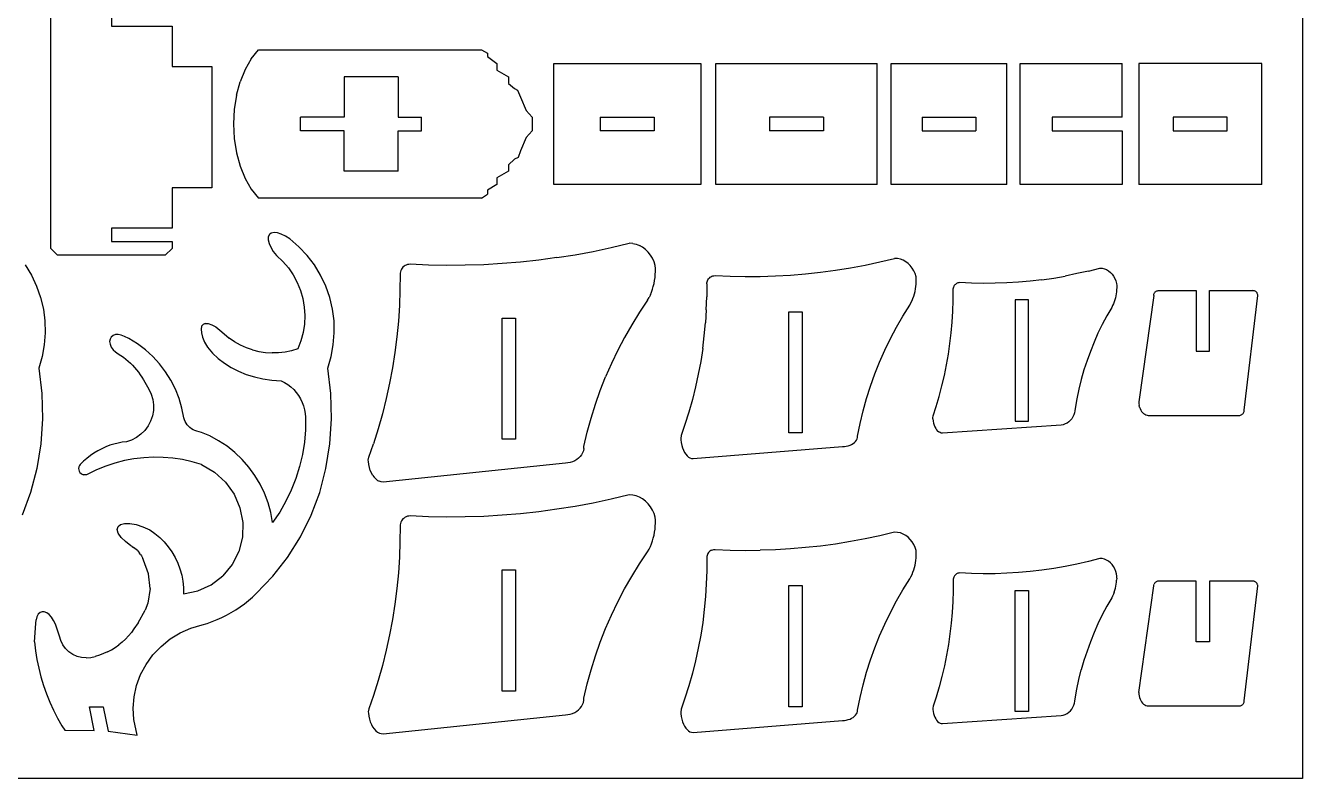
# Model space of a CAD drawing. Extents: x -184 to 184, y -119 to 119.
# Drawn here: x -5.9 to 183.9, y -119.5 to -7.6 of the extents above; entities that cross this region are included whole.
import ezdxf

# ---------------------------------------------------------------- set-up
doc = ezdxf.new("R2010")
doc.units = 0
doc.header["$MEASUREMENT"] = 0
doc.layers.get('0').update_dxf_attribs({"linetype": 'CONTINUOUS'})

msp = doc.modelspace()

# ---------------------------------------------------------------- linework, layer by layer
for p, q in [((183.85, 119.45), (183.85, -119.45)), ((-2.11, -40.73), (-2.11, -4.73)), ((6.89, -5.73), (6.89, -7.73)), ((6.89, -7.73), (15.89, -7.73)), ((15.89, -7.73), (15.89, -13.73)), ((27.67, -12.59), (28.74, -11.26)), ((28.74, -11.26), (61.89, -11.26)), ((61.89, -11.26), (62.78, -11.76)), ((27.67, -12.59), (26.76, -14.18)), ((62.78, -11.76), (62.78, -12.26)), ((62.78, -12.26), (64.17, -13.26)), ((64.17, -13.26), (64.17, -14.26)), ((72.62, -31.26), (72.62, -13.26)), ((72.62, -13.26), (94.45, -13.26)), ((94.45, -13.26), (94.45, -31.26)), ((96.68, -31.26), (96.68, -13.26)), ((96.68, -13.26), (120.68, -13.26)), ((120.68, -31.26), (120.68, -13.26)), ((122.74, -31.26), (122.74, -13.26)), ((122.74, -13.26), (139.94, -13.26)), ((139.94, -31.26), (139.94, -13.26)), ((141.91, -31.26), (141.91, -13.26)), ((141.91, -13.26), (157.04, -13.26)), ((157.04, -21.24), (157.04, -13.26)), ((177.8, -13.26), (159.53, -13.26)), ((159.53, -13.26), (159.53, -31.26)), ((177.8, -31.26), (177.8, -13.26)), ((15.89, -13.73), (21.79, -13.73)), ((21.79, -13.73), (21.79, -31.73)), ((26.76, -14.18), (26.01, -16)), ((64.17, -14.26), (65.91, -15.26)), ((25.47, -17.99), (26.01, -16)), ((41.47, -15.26), (41.47, -21.26)), ((49.47, -15.26), (41.47, -15.26)), ((49.47, -15.26), (49.47, -21.26)), ((65.91, -15.26), (65.91, -16.26)), ((65.91, -16.26), (66.76, -17.01)), ((66.76, -17.01), (67.24, -17.26)), ((25.47, -17.99), (25.14, -20.1)), ((67.24, -17.26), (67.65, -18.26)), ((67.65, -18.26), (68.52, -20.26)), ((25.14, -20.1), (25.02, -22.26)), ((68.52, -20.26), (69.39, -21.26)), ((25.02, -22.26), (25.14, -24.43)), ((41.47, -21.26), (34.97, -21.26)), ((34.97, -23.26), (34.97, -21.26)), ((49.47, -21.26), (52.97, -21.26)), ((52.97, -23.26), (52.97, -21.26)), ((69.39, -21.26), (69.39, -23.26)), ((79.53, -21.24), (79.53, -23.26)), ((79.53, -21.24), (87.53, -21.24)), ((87.53, -21.24), (87.53, -23.26)), ((104.68, -21.24), (104.68, -23.26)), ((112.68, -21.24), (104.68, -21.24)), ((112.68, -21.24), (112.68, -23.26)), ((127.34, -21.24), (127.34, -23.26)), ((127.34, -21.24), (135.34, -21.24)), ((135.34, -21.24), (135.34, -23.26)), ((157.04, -21.24), (146.66, -21.24)), ((146.66, -21.24), (146.66, -23.26)), ((164.66, -21.24), (164.66, -23.26)), ((172.66, -21.24), (164.66, -21.24)), ((172.66, -23.26), (172.66, -21.24)), ((25.14, -24.43), (25.47, -26.54)), ((41.47, -23.26), (34.97, -23.26)), ((41.47, -29.26), (41.47, -23.26)), ((49.47, -29.26), (49.47, -23.26)), ((49.47, -23.26), (52.97, -23.26)), ((68.52, -24.26), (67.65, -26.26)), ((69.39, -23.26), (68.52, -24.26)), ((87.53, -23.26), (79.53, -23.26)), ((112.68, -23.26), (104.68, -23.26)), ((127.34, -23.26), (135.34, -23.26)), ((146.66, -23.26), (157.04, -23.26)), ((157.04, -23.26), (157.04, -31.26)), ((164.66, -23.26), (172.66, -23.26)), ((25.47, -26.54), (26.01, -28.53)), ((67.65, -26.26), (67.32, -27.26)), ((66.76, -27.51), (65.91, -28.32)), ((65.91, -28.32), (65.91, -29.26)), ((67.32, -27.26), (66.76, -27.51)), ((26.01, -28.53), (26.76, -30.34)), ((26.76, -30.34), (27.67, -31.94)), ((49.47, -29.26), (41.47, -29.26)), ((65.91, -29.26), (64.17, -30.26)), ((64.17, -30.26), (64.17, -31.26)), ((15.89, -31.73), (15.89, -37.73)), ((21.79, -31.73), (15.89, -31.73)), ((27.67, -31.94), (28.74, -33.26)), ((64.17, -31.26), (62.78, -32.1)), ((62.78, -32.1), (62.78, -32.68)), ((94.45, -31.26), (72.62, -31.26)), ((120.68, -31.26), (96.68, -31.26)), ((139.94, -31.26), (122.74, -31.26)), ((157.04, -31.26), (141.91, -31.26)), ((177.8, -31.26), (159.53, -31.26)), ((61.89, -33.26), (28.74, -33.26)), ((61.89, -33.26), (62.78, -32.68)), ((6.89, -37.73), (6.89, -39.73)), ((15.89, -37.73), (6.89, -37.73)), ((6.89, -39.73), (15.89, -39.73)), ((15.89, -39.73), (15.89, -40.73)), ((30.2, -39.02), (30.18, -39.46)), ((30.18, -39.46), (30.31, -39.99)), ((30.36, -38.68), (30.2, -39.02)), ((30.64, -38.47), (30.36, -38.68)), ((31.05, -38.38), (30.64, -38.47)), ((31.55, -38.43), (31.05, -38.38)), ((32.12, -38.61), (31.55, -38.43)), ((32.74, -38.92), (32.12, -38.61)), ((33.38, -39.33), (32.74, -38.92)), ((34.73, -40.49), (33.38, -39.33)), ((-1.11, -41.73), (-2.11, -40.73)), ((14.89, -41.73), (-1.11, -41.73)), ((15.89, -40.73), (14.89, -41.73)), ((30.31, -39.99), (30.57, -40.57)), ((30.57, -40.57), (30.94, -41.18)), ((30.94, -41.18), (31.43, -41.79)), ((35.95, -41.79), (34.73, -40.49)), ((73.09, -42.11), (75.79, -41.68)), ((75.79, -41.68), (78.48, -41.18)), ((78.48, -41.18), (81.15, -40.6)), ((81.15, -40.6), (83.81, -39.97)), ((84.34, -40), (83.81, -39.97)), ((84.34, -40), (84.85, -40.12)), ((84.85, -40.12), (85.35, -40.31)), ((85.82, -40.57), (85.35, -40.31)), ((86.26, -40.9), (85.82, -40.57)), ((86.66, -41.28), (86.26, -40.9)), ((87, -41.73), (86.66, -41.28)), ((87.3, -42.21), (87, -41.73)), ((-5.91, -43.2), (-4.98, -44.72)), ((31.43, -41.79), (32.35, -42.66)), ((32.35, -42.66), (33.18, -43.62)), ((33.18, -43.62), (33.9, -44.67)), ((37.04, -43.2), (35.95, -41.79)), ((37.96, -44.72), (37.04, -43.2)), ((50.21, -43.53), (50.08, -43.68)), ((50.36, -43.4), (50.21, -43.53)), ((50.52, -43.29), (50.36, -43.4)), ((50.7, -43.21), (50.52, -43.29)), ((50.88, -43.14), (50.7, -43.21)), ((51.08, -43.11), (50.88, -43.14)), ((51.27, -43.09), (51.08, -43.11)), ((54, -43.21), (51.27, -43.09)), ((56.74, -43.26), (54, -43.21)), ((59.47, -43.25), (56.74, -43.26)), ((62.21, -43.16), (59.47, -43.25)), ((64.94, -43), (62.21, -43.16)), ((67.66, -42.77), (64.94, -43)), ((70.38, -42.48), (67.66, -42.77)), ((73.09, -42.11), (70.38, -42.48)), ((87.53, -42.74), (87.3, -42.21)), ((87.7, -43.3), (87.53, -42.74)), ((87.72, -43.74), (87.7, -43.3)), ((114.47, -43.98), (116.68, -43.62)), ((116.68, -43.62), (118.88, -43.21)), ((118.88, -43.21), (121.08, -42.74)), ((121.08, -42.74), (123.26, -42.22)), ((123.69, -42.25), (123.26, -42.22)), ((124.11, -42.34), (123.69, -42.25)), ((124.52, -42.5), (124.11, -42.34)), ((124.91, -42.71), (124.52, -42.5)), ((125.27, -42.98), (124.91, -42.71)), ((125.59, -43.3), (125.27, -42.98)), ((125.87, -43.66), (125.59, -43.3)), ((-4.98, -44.72), (-4.22, -46.33)), ((33.9, -44.67), (34.5, -45.79)), ((38.73, -46.33), (37.96, -44.72)), ((49.77, -44.59), (49.76, -46.92)), ((49.78, -44.4), (49.77, -44.59)), ((49.82, -44.2), (49.78, -44.4)), ((49.89, -44.02), (49.82, -44.2)), ((49.97, -43.84), (49.89, -44.02)), ((50.08, -43.68), (49.97, -43.84)), ((87.51, -45.95), (87.6, -45.51)), ((87.6, -45.51), (87.66, -45.07)), ((87.66, -45.07), (87.7, -44.63)), ((87.7, -44.63), (87.72, -44.19)), ((87.72, -44.19), (87.72, -43.74)), ((95.44, -45.54), (95.51, -45.39)), ((95.51, -45.39), (95.6, -45.26)), ((95.6, -45.26), (95.7, -45.14)), ((95.82, -45.03), (95.7, -45.14)), ((95.82, -45.03), (95.96, -44.94)), ((95.96, -44.94), (96.1, -44.87)), ((96.1, -44.87), (96.26, -44.82)), ((96.26, -44.82), (96.41, -44.79)), ((96.41, -44.79), (96.57, -44.78)), ((96.57, -44.78), (98.81, -44.88)), ((98.81, -44.88), (101.06, -44.92)), ((101.06, -44.92), (103.3, -44.91)), ((103.3, -44.91), (105.54, -44.83)), ((105.54, -44.83), (107.78, -44.7)), ((107.78, -44.7), (110.01, -44.52)), ((110.01, -44.52), (112.24, -44.27)), ((112.24, -44.27), (114.47, -43.98)), ((126.11, -44.06), (125.87, -43.66)), ((126.3, -44.49), (126.11, -44.06)), ((126.44, -44.95), (126.3, -44.49)), ((126.46, -45.31), (126.44, -44.95)), ((126.46, -45.68), (126.46, -45.31)), ((145.15, -45.39), (143.41, -45.6)), ((145.15, -45.39), (146.89, -45.14)), ((146.89, -45.14), (148.61, -44.84)), ((150.34, -44.49), (148.61, -44.84)), ((152.05, -44.1), (150.34, -44.49)), ((152.05, -44.1), (153.75, -43.66)), ((153.75, -43.66), (154.08, -43.68)), ((154.08, -43.68), (154.42, -43.76)), ((154.42, -43.76), (154.73, -43.89)), ((154.73, -43.89), (155.04, -44.07)), ((155.04, -44.07), (155.32, -44.3)), ((155.32, -44.3), (155.57, -44.57)), ((155.57, -44.57), (155.79, -44.87)), ((155.79, -44.87), (155.98, -45.21)), ((155.98, -45.21), (156.13, -45.57)), ((-4.22, -46.33), (-3.63, -48.01)), ((34.5, -45.79), (34.98, -46.97)), ((34.98, -46.97), (35.33, -48.19)), ((39.32, -48.01), (38.73, -46.33)), ((49.76, -46.92), (49.68, -49.24)), ((86.96, -47.64), (87.13, -47.22)), ((87.13, -47.22), (87.28, -46.81)), ((87.28, -46.81), (87.4, -46.38)), ((87.4, -46.38), (87.51, -45.95)), ((95.34, -46.01), (95.35, -45.85)), ((95.34, -46.01), (95.34, -47.94)), ((95.35, -45.85), (95.39, -45.69)), ((95.39, -45.69), (95.44, -45.54)), ((126.2, -47.48), (126.29, -47.12)), ((126.29, -47.12), (126.36, -46.76)), ((126.36, -46.76), (126.41, -46.4)), ((126.41, -46.4), (126.45, -46.04)), ((126.45, -46.04), (126.46, -45.68)), ((131.96, -46.85), (131.97, -46.72)), ((131.96, -48.46), (131.96, -46.85)), ((131.97, -46.72), (131.99, -46.59)), ((131.99, -46.59), (132.04, -46.46)), ((132.04, -46.46), (132.09, -46.34)), ((132.09, -46.34), (132.16, -46.22)), ((132.16, -46.22), (132.24, -46.12)), ((132.24, -46.12), (132.34, -46.03)), ((132.34, -46.03), (132.44, -45.96)), ((132.55, -45.9), (132.44, -45.96)), ((132.67, -45.85), (132.55, -45.9)), ((132.8, -45.83), (132.67, -45.85)), ((132.92, -45.82), (132.8, -45.83)), ((134.67, -45.9), (132.92, -45.82)), ((136.42, -45.94), (134.67, -45.9)), ((138.17, -45.92), (136.42, -45.94)), ((139.92, -45.86), (138.17, -45.92)), ((141.67, -45.75), (139.92, -45.86)), ((143.41, -45.6), (141.67, -45.75)), ((156.13, -45.57), (156.24, -45.96)), ((156.21, -47.19), (156.17, -47.49)), ((156.24, -46.88), (156.21, -47.19)), ((156.24, -45.96), (156.25, -46.27)), ((156.25, -46.57), (156.24, -46.88)), ((156.25, -46.27), (156.25, -46.57)), ((161.82, -47.43), (161.87, -47.35)), ((161.87, -47.35), (161.92, -47.27)), ((161.92, -47.27), (161.99, -47.2)), ((161.99, -47.2), (162.06, -47.14)), ((162.06, -47.14), (162.14, -47.09)), ((162.14, -47.09), (162.23, -47.05)), ((162.23, -47.05), (162.32, -47.03)), ((162.32, -47.03), (162.41, -47.01)), ((162.41, -47.01), (162.51, -47.01)), ((162.51, -47.01), (168.06, -47.01)), ((168.06, -47.01), (168.06, -56.01)), ((170.06, -47.01), (176.48, -47.01)), ((170.06, -56.01), (170.06, -47.01)), ((176.57, -47.02), (176.48, -47.01)), ((176.66, -47.03), (176.57, -47.02)), ((176.75, -47.06), (176.66, -47.03)), ((176.84, -47.1), (176.75, -47.06)), ((176.91, -47.15), (176.84, -47.1)), ((176.99, -47.21), (176.91, -47.15)), ((177.05, -47.28), (176.99, -47.21)), ((177.1, -47.36), (177.05, -47.28)), ((177.14, -47.44), (177.1, -47.36)), ((-3.63, -48.01), (-3.21, -49.74)), ((35.33, -48.19), (35.54, -49.45)), ((39.73, -49.74), (39.32, -48.01)), ((49.68, -49.24), (49.53, -51.56)), ((86.56, -48.43), (85.35, -50.23)), ((86.56, -48.43), (86.77, -48.04)), ((86.96, -47.64), (86.77, -48.04)), ((95.28, -49.87), (95.34, -47.94)), ((124.49, -50.78), (125.51, -49.16)), ((125.51, -49.16), (125.68, -48.83)), ((125.68, -48.83), (125.84, -48.5)), ((125.84, -48.5), (125.97, -48.17)), ((125.97, -48.17), (126.1, -47.82)), ((126.1, -47.82), (126.2, -47.48)), ((131.9, -50.07), (131.96, -48.46)), ((141.16, -48.4), (141.16, -66.4)), ((143.16, -48.4), (141.16, -48.4)), ((143.16, -66.4), (143.16, -48.4)), ((155.64, -49.23), (155.51, -49.51)), ((155.76, -48.96), (155.64, -49.23)), ((155.87, -48.67), (155.76, -48.96)), ((155.96, -48.38), (155.87, -48.67)), ((156.05, -48.09), (155.96, -48.38)), ((156.12, -47.79), (156.05, -48.09)), ((156.17, -47.49), (156.12, -47.79)), ((161.76, -47.71), (159.54, -63.53)), ((161.76, -47.71), (161.77, -47.62)), ((161.77, -47.62), (161.79, -47.52)), ((161.79, -47.52), (161.82, -47.43)), ((175.2, -64.78), (177.2, -47.71)), ((177.18, -47.53), (177.14, -47.44)), ((177.2, -47.62), (177.18, -47.53)), ((177.2, -47.71), (177.2, -47.62)), ((-3.21, -49.74), (-2.99, -51.51)), ((35.54, -49.45), (35.62, -50.71)), ((35.62, -50.71), (35.56, -51.98)), ((39.96, -51.51), (39.73, -49.74)), ((64.95, -51.09), (66.95, -51.09)), ((64.95, -69.09), (64.95, -51.09)), ((66.95, -51.09), (66.95, -69.09)), ((85.35, -50.23), (84.2, -52.07)), ((95.28, -49.87), (95.15, -51.79)), ((107.53, -68.15), (107.53, -50.15)), ((107.53, -50.15), (109.53, -50.15)), ((109.53, -50.15), (109.53, -68.15)), ((123.53, -52.44), (124.49, -50.78)), ((131.81, -51.67), (131.9, -50.07)), ((154.78, -50.76), (154.11, -52.04)), ((155.51, -49.51), (154.78, -50.76)), ((-2.99, -51.51), (-2.94, -53.29)), ((20.28, -52.3), (20.2, -52.73)), ((20.2, -52.73), (20.25, -53.29)), ((20.5, -52.02), (20.28, -52.3)), ((20.83, -51.88), (20.5, -52.02)), ((20.83, -51.88), (21.26, -51.9)), ((21.26, -51.9), (21.79, -52.07)), ((21.79, -52.07), (22.38, -52.4)), ((22.38, -52.4), (23, -52.86)), ((23, -52.86), (23.64, -53.44)), ((35.56, -51.98), (35.37, -53.24)), ((40, -53.29), (39.96, -51.51)), ((49.53, -51.56), (49.31, -53.88)), ((84.2, -52.07), (83.12, -53.95)), ((94.97, -53.71), (95.15, -51.79)), ((122.62, -54.13), (123.53, -52.44)), ((131.67, -53.27), (131.81, -51.67)), ((154.11, -52.04), (153.47, -53.34)), ((-2.94, -53.29), (-3.09, -55.06)), ((6.68, -54.21), (6.62, -54.57)), ((6.62, -54.57), (6.68, -54.98)), ((6.85, -53.9), (6.68, -54.21)), ((6.68, -54.98), (6.85, -55.39)), ((7.13, -53.68), (6.85, -53.9)), ((7.49, -53.55), (7.13, -53.68)), ((7.91, -53.52), (7.49, -53.55)), ((8.36, -53.61), (7.91, -53.52)), ((8.81, -53.8), (8.36, -53.61)), ((9.47, -54.12), (8.81, -53.8)), ((10.74, -54.89), (9.47, -54.12)), ((11.93, -55.78), (10.74, -54.89)), ((20.25, -53.29), (20.43, -53.93)), ((20.43, -53.93), (20.73, -54.65)), ((20.73, -54.65), (21.14, -55.41)), ((23.64, -53.44), (24.4, -54.06)), ((25.2, -54.61), (24.4, -54.06)), ((26.05, -55.09), (25.2, -54.61)), ((35.04, -54.47), (34.59, -55.65)), ((35.37, -53.24), (35.04, -54.47)), ((39.86, -55.06), (40, -53.29)), ((49.31, -53.88), (49.02, -56.18)), ((83.12, -53.95), (82.11, -55.87)), ((94.74, -55.62), (94.97, -53.71)), ((121.79, -55.86), (122.62, -54.13)), ((131.25, -56.45), (131.48, -54.87)), ((131.48, -54.87), (131.67, -53.27)), ((152.88, -54.67), (152.34, -56.03)), ((153.47, -53.34), (152.88, -54.67)), ((-3.41, -56.81), (-3.92, -58.52)), ((-3.09, -55.06), (-3.41, -56.81)), ((6.85, -55.39), (7.13, -55.78)), ((7.13, -55.78), (7.49, -56.12)), ((7.49, -56.12), (7.9, -56.39)), ((7.9, -56.39), (8.28, -56.64)), ((8.28, -56.64), (8.66, -56.9)), ((8.66, -56.9), (9.02, -57.18)), ((13.03, -56.77), (11.93, -55.78)), ((14.04, -57.87), (13.03, -56.77)), ((21.14, -55.41), (21.91, -56.28)), ((21.91, -56.28), (22.75, -57.08)), ((26.94, -55.49), (26.05, -55.09)), ((27.87, -55.81), (26.94, -55.49)), ((27.87, -55.81), (28.81, -56.05)), ((28.81, -56.05), (29.78, -56.2)), ((29.78, -56.2), (30.75, -56.26)), ((31.73, -56.24), (30.75, -56.26)), ((32.7, -56.13), (31.73, -56.24)), ((33.65, -55.93), (32.7, -56.13)), ((34.59, -55.65), (33.65, -55.93)), ((39.02, -58.52), (39.53, -56.81)), ((39.53, -56.81), (39.86, -55.06)), ((49.02, -56.18), (48.66, -58.48)), ((82.11, -55.87), (81.18, -57.82)), ((94.74, -55.62), (94.44, -57.53)), ((121.01, -57.61), (121.79, -55.86)), ((130.97, -58.03), (131.25, -56.45)), ((152.34, -56.03), (151.84, -57.4)), ((168.06, -56.01), (170.06, -56.01)), ((-3.92, -58.52), (-3.46, -62.29)), ((9.02, -57.18), (9.36, -57.47)), ((9.36, -57.47), (9.7, -57.78)), ((9.7, -57.78), (10.02, -58.1)), ((10.02, -58.1), (10.33, -58.43)), ((10.33, -58.43), (10.63, -58.77)), ((10.63, -58.77), (10.91, -59.13)), ((14.94, -59.05), (14.04, -57.87)), ((22.75, -57.08), (23.69, -57.79)), ((23.69, -57.79), (24.69, -58.43)), ((24.69, -58.43), (25.78, -58.98)), ((39.48, -62.29), (39.02, -58.52)), ((48.66, -58.48), (48.23, -60.77)), ((81.18, -57.82), (80.31, -59.81)), ((94.44, -57.53), (94.09, -59.42)), ((120.3, -59.39), (121.01, -57.61)), ((130.65, -59.6), (130.97, -58.03)), ((151.39, -58.79), (150.99, -60.2)), ((151.84, -57.4), (151.39, -58.79)), ((10.91, -59.13), (11.17, -59.5)), ((11.17, -59.5), (11.42, -59.88)), ((11.42, -59.88), (11.66, -60.27)), ((11.66, -60.27), (12.44, -61.64)), ((15.73, -60.31), (14.94, -59.05)), ((16.4, -61.63), (15.73, -60.31)), ((25.78, -58.98), (26.93, -59.45)), ((26.93, -59.45), (28.14, -59.83)), ((28.14, -59.83), (29.41, -60.11)), ((29.41, -60.11), (30.73, -60.31)), ((30.73, -60.31), (32.1, -60.41)), ((32.1, -60.41), (32.61, -60.67)), ((32.61, -60.67), (33.1, -60.97)), ((79.52, -61.83), (80.31, -59.81)), ((94.09, -59.42), (93.68, -61.31)), ((119.66, -61.2), (120.3, -59.39)), ((130.29, -61.16), (130.65, -59.6)), ((150.99, -60.2), (150.63, -61.63)), ((-3.46, -62.29), (-3.35, -66.05)), ((12.44, -61.64), (12.79, -62.38)), ((12.79, -62.38), (13.02, -63.17)), ((16.94, -63.02), (16.4, -61.63)), ((33.1, -60.97), (33.55, -61.32)), ((33.55, -61.32), (33.97, -61.71)), ((33.97, -61.71), (34.35, -62.13)), ((34.35, -62.13), (34.69, -62.59)), ((34.69, -62.59), (34.99, -63.08)), ((39.59, -66.05), (39.48, -62.29)), ((48.23, -60.77), (47.73, -63.04)), ((78.8, -63.87), (79.52, -61.83)), ((93.68, -61.31), (93.21, -63.18)), ((119.08, -63.03), (119.66, -61.2)), ((129.88, -62.71), (130.29, -61.16)), ((150.63, -61.63), (150.33, -63.07)), ((13.02, -63.17), (13.13, -63.98)), ((13.13, -63.98), (13.12, -64.8)), ((17.36, -64.45), (16.94, -63.02)), ((17.63, -65.91), (17.36, -64.45)), ((34.99, -63.08), (35.24, -63.6)), ((35.24, -63.6), (35.43, -64.13)), ((35.43, -64.13), (35.58, -64.69)), ((47.73, -63.04), (47.16, -65.29)), ((78.16, -65.94), (78.8, -63.87)), ((93.21, -63.18), (92.69, -65.04)), ((118.57, -64.88), (119.08, -63.03)), ((128.99, -65.61), (129.43, -64.24)), ((129.43, -64.24), (129.88, -62.71)), ((150.33, -63.07), (150.07, -64.52)), ((159.54, -63.53), (159.55, -63.79)), ((159.55, -63.79), (159.59, -64.05)), ((159.65, -64.3), (159.59, -64.05)), ((159.65, -64.3), (159.73, -64.53)), ((-3.35, -66.05), (-3.6, -69.78)), ((12.71, -66.38), (12.34, -67.1)), ((12.98, -65.6), (12.71, -66.38)), ((13.12, -64.8), (12.98, -65.6)), ((17.73, -66.18), (17.63, -65.91)), ((17.84, -66.44), (17.73, -66.18)), ((35.58, -64.69), (35.68, -65.25)), ((35.68, -65.25), (35.72, -65.82)), ((35.72, -65.82), (35.71, -67.67)), ((39.35, -69.78), (39.59, -66.05)), ((47.16, -65.29), (46.52, -67.53)), ((77.59, -68.03), (78.16, -65.94)), ((92.69, -65.04), (92.11, -66.88)), ((118.13, -66.75), (118.57, -64.88)), ((128.95, -65.92), (128.99, -65.61)), ((128.95, -66.07), (128.95, -65.92)), ((128.95, -66.07), (128.99, -66.39)), ((128.99, -66.39), (129.05, -66.69)), ((141.16, -66.4), (143.16, -66.4)), ((149.37, -66.27), (149.14, -66.49)), ((149.58, -66.03), (149.37, -66.27)), ((149.75, -65.76), (149.58, -66.03)), ((149.89, -65.47), (149.75, -65.76)), ((149.99, -65.16), (149.89, -65.47)), ((150.05, -64.84), (149.99, -65.16)), ((150.07, -64.52), (150.05, -64.84)), ((159.73, -64.53), (159.83, -64.75)), ((159.83, -64.75), (159.95, -64.95)), ((159.95, -64.95), (160.09, -65.12)), ((160.09, -65.12), (160.24, -65.26)), ((160.24, -65.26), (160.41, -65.38)), ((160.41, -65.38), (160.58, -65.46)), ((160.58, -65.46), (160.76, -65.52)), ((160.76, -65.52), (160.94, -65.53)), ((160.94, -65.53), (174.45, -65.53)), ((174.45, -65.53), (174.55, -65.53)), ((174.55, -65.53), (174.65, -65.51)), ((174.65, -65.51), (174.74, -65.48)), ((174.74, -65.48), (174.83, -65.43)), ((174.83, -65.43), (174.91, -65.38)), ((174.91, -65.38), (174.99, -65.31)), ((174.99, -65.31), (175.05, -65.24)), ((175.05, -65.24), (175.1, -65.16)), ((175.1, -65.16), (175.15, -65.07)), ((175.15, -65.07), (175.18, -64.98)), ((175.18, -64.98), (175.2, -64.88)), ((175.2, -64.88), (175.2, -64.78)), ((11.85, -67.76), (11.27, -68.34)), ((12.34, -67.1), (11.85, -67.76)), ((17.99, -66.69), (17.84, -66.44)), ((18.16, -66.92), (17.99, -66.69)), ((18.35, -67.14), (18.16, -66.92)), ((18.56, -67.33), (18.35, -67.14)), ((18.79, -67.51), (18.56, -67.33)), ((19.03, -67.66), (18.79, -67.51)), ((19.29, -67.78), (19.03, -67.66)), ((19.56, -67.88), (19.29, -67.78)), ((20.29, -68.07), (19.56, -67.88)), ((21.5, -68.59), (20.29, -68.07)), ((35.71, -67.67), (35.56, -69.51)), ((46.52, -67.53), (45.82, -69.75)), ((77.1, -70.15), (77.59, -68.03)), ((92.11, -66.88), (91.53, -68.52)), ((109.53, -68.15), (107.53, -68.15)), ((117.75, -68.63), (118.13, -66.75)), ((129.05, -66.69), (129.13, -66.97)), ((129.13, -66.97), (129.23, -67.23)), ((129.23, -67.23), (129.36, -67.47)), ((129.36, -67.47), (129.5, -67.68)), ((129.5, -67.68), (129.65, -67.86)), ((129.65, -67.86), (129.82, -68)), ((130, -68.1), (129.82, -68)), ((130.18, -68.16), (130, -68.1)), ((130.37, -68.18), (130.18, -68.16)), ((148, -66.98), (130.37, -68.18)), ((148.31, -66.92), (148, -66.98)), ((148.6, -66.81), (148.31, -66.92)), ((148.88, -66.67), (148.6, -66.81)), ((149.14, -66.49), (148.88, -66.67)), ((-3.6, -69.78), (-4.19, -73.43)), ((6.66, -69.98), (6.05, -70.21)), ((7.27, -69.79), (6.66, -69.98)), ((7.88, -69.64), (7.27, -69.79)), ((8.5, -69.52), (7.88, -69.64)), ((9.11, -69.46), (8.5, -69.52)), ((9.89, -69.2), (9.11, -69.46)), ((10.61, -68.82), (9.89, -69.2)), ((11.27, -68.34), (10.61, -68.82)), ((22.82, -69.3), (21.5, -68.59)), ((24.08, -70.13), (22.82, -69.3)), ((25.25, -71.07), (24.08, -70.13)), ((35.56, -69.51), (35.27, -71.34)), ((38.76, -73.43), (39.35, -69.78)), ((45.12, -71.72), (45.82, -69.75)), ((66.95, -69.09), (64.95, -69.09)), ((77.08, -70.47), (77.1, -70.15)), ((91.53, -68.52), (91.48, -68.96)), ((91.48, -68.96), (91.49, -69.17)), ((91.49, -69.17), (91.55, -69.58)), ((91.55, -69.58), (91.64, -69.99)), ((91.64, -69.99), (91.75, -70.37)), ((93.3, -71.95), (115.5, -70.18)), ((115.5, -70.18), (115.79, -70.16)), ((115.79, -70.16), (116.08, -70.13)), ((116.08, -70.13), (116.36, -70.06)), ((116.36, -70.06), (116.63, -69.97)), ((116.63, -69.97), (116.87, -69.86)), ((116.87, -69.86), (117.09, -69.72)), ((117.09, -69.72), (117.29, -69.57)), ((117.29, -69.57), (117.45, -69.4)), ((117.45, -69.4), (117.58, -69.22)), ((117.58, -69.22), (117.68, -69.03)), ((117.68, -69.03), (117.73, -68.83)), ((117.73, -68.83), (117.75, -68.63)), ((3.23, -71.92), (2.73, -72.36)), ((3.76, -71.51), (3.23, -71.92)), ((4.3, -71.14), (3.76, -71.51)), ((4.87, -70.79), (4.3, -71.14)), ((5.46, -70.48), (4.87, -70.79)), ((6.05, -70.21), (5.46, -70.48)), ((10.24, -71.99), (8.82, -72.26)), ((11.68, -71.82), (10.24, -71.99)), ((13.13, -71.74), (11.68, -71.82)), ((14.59, -71.77), (13.13, -71.74)), ((16.03, -71.89), (14.59, -71.77)), ((17.47, -72.11), (16.03, -71.89)), ((26.33, -72.11), (25.25, -71.07)), ((35.27, -71.34), (34.85, -73.14)), ((45.06, -72.17), (45.12, -71.72)), ((76.3, -71.9), (76.03, -72.11)), ((76.53, -71.65), (76.3, -71.9)), ((76.73, -71.39), (76.53, -71.65)), ((76.89, -71.09), (76.73, -71.39)), ((77.01, -70.79), (76.89, -71.09)), ((77.08, -70.47), (77.01, -70.79)), ((91.75, -70.37), (91.89, -70.72)), ((91.89, -70.72), (92.05, -71.03)), ((92.05, -71.03), (92.23, -71.31)), ((92.23, -71.31), (92.42, -71.54)), ((92.42, -71.54), (92.63, -71.72)), ((92.63, -71.72), (92.85, -71.85)), ((92.85, -71.85), (93.08, -71.93)), ((93.08, -71.93), (93.3, -71.95)), ((-4.19, -73.43), (-5.12, -76.97)), ((2.05, -73.2), (2.02, -73.42)), ((2.02, -73.42), (2.03, -73.63)), ((2.03, -73.63), (2.1, -73.84)), ((2.13, -73), (2.05, -73.2)), ((2.1, -73.84), (2.22, -74.02)), ((2.25, -72.82), (2.13, -73)), ((2.73, -72.36), (2.25, -72.82)), ((4.69, -73.63), (3.39, -74.27)), ((6.04, -73.08), (4.69, -73.63)), ((7.41, -72.62), (6.04, -73.08)), ((8.82, -72.26), (7.41, -72.62)), ((18.88, -72.43), (17.47, -72.11)), ((20.27, -72.84), (18.88, -72.43)), ((20.27, -72.84), (22.19, -73.95)), ((22.19, -73.95), (23.83, -75.44)), ((27.32, -73.24), (26.33, -72.11)), ((28.21, -74.46), (27.32, -73.24)), ((34.85, -73.14), (34.3, -74.91)), ((37.83, -76.97), (38.76, -73.43)), ((45.07, -72.4), (45.06, -72.17)), ((45.12, -72.85), (45.07, -72.4)), ((45.22, -73.29), (45.12, -72.85)), ((45.35, -73.7), (45.22, -73.29)), ((45.51, -74.08), (45.35, -73.7)), ((74.35, -72.62), (47.28, -75.45)), ((74.71, -72.6), (74.35, -72.62)), ((75.06, -72.54), (74.71, -72.6)), ((75.4, -72.44), (75.06, -72.54)), ((75.73, -72.29), (75.4, -72.44)), ((76.03, -72.11), (75.73, -72.29)), ((2.22, -74.02), (2.37, -74.18)), ((2.37, -74.18), (2.55, -74.29)), ((2.55, -74.29), (2.76, -74.36)), ((2.97, -74.38), (2.76, -74.36)), ((3.19, -74.35), (2.97, -74.38)), ((3.39, -74.27), (3.19, -74.35)), ((23.83, -75.44), (25.12, -77.24)), ((28.98, -75.74), (28.21, -74.46)), ((29.63, -77.1), (28.98, -75.74)), ((34.3, -74.91), (33.62, -76.63)), ((45.7, -74.42), (45.51, -74.08)), ((45.7, -74.42), (45.92, -74.73)), ((45.92, -74.73), (46.17, -74.98)), ((46.17, -74.98), (46.43, -75.19)), ((46.43, -75.19), (46.71, -75.33)), ((46.99, -75.42), (46.71, -75.33)), ((47.28, -75.45), (46.99, -75.42)), ((-5.12, -76.97), (-6.39, -80.37)), ((25.12, -77.24), (25.99, -79.28)), ((30.17, -78.5), (29.63, -77.1)), ((33.62, -76.63), (32.81, -78.29)), ((36.56, -80.37), (37.83, -76.97)), ((83.81, -77.34), (81.15, -77.98)), ((84.34, -77.38), (83.81, -77.34)), ((84.85, -77.49), (84.34, -77.38)), ((85.35, -77.68), (84.85, -77.49)), ((85.82, -77.94), (85.35, -77.68)), ((25.99, -79.28), (26.41, -81.45)), ((30.57, -79.95), (30.17, -78.5)), ((32.81, -78.29), (31.89, -79.89)), ((73.09, -79.48), (70.38, -79.85)), ((75.79, -79.05), (73.09, -79.48)), ((78.48, -78.55), (75.79, -79.05)), ((81.15, -77.98), (78.48, -78.55)), ((86.26, -78.27), (85.82, -77.94)), ((86.66, -78.66), (86.26, -78.27)), ((87, -79.1), (86.66, -78.66)), ((87.3, -79.59), (87, -79.1)), ((87.53, -80.11), (87.3, -79.59)), ((8.24, -81.73), (8.85, -81.57)), ((8.85, -81.57), (9.64, -81.58)), ((9.64, -81.58), (10.57, -81.75)), ((26.41, -81.45), (26.34, -83.64)), ((30.84, -81.42), (30.57, -79.95)), ((31.89, -79.89), (30.84, -81.42)), ((34.96, -83.59), (36.56, -80.37)), ((49.82, -81.58), (49.78, -81.77)), ((49.89, -81.39), (49.82, -81.58)), ((49.97, -81.22), (49.89, -81.39)), ((50.08, -81.05), (49.97, -81.22)), ((50.21, -80.9), (50.08, -81.05)), ((50.36, -80.78), (50.21, -80.9)), ((50.52, -80.67), (50.36, -80.78)), ((50.7, -80.58), (50.52, -80.67)), ((50.88, -80.52), (50.7, -80.58)), ((51.08, -80.48), (50.88, -80.52)), ((51.27, -80.47), (51.08, -80.48)), ((54, -80.59), (51.27, -80.47)), ((56.74, -80.64), (54, -80.59)), ((59.47, -80.62), (56.74, -80.64)), ((62.21, -80.53), (59.47, -80.62)), ((64.94, -80.37), (62.21, -80.53)), ((67.66, -80.15), (64.94, -80.37)), ((70.38, -79.85), (67.66, -80.15)), ((87.7, -80.67), (87.53, -80.11)), ((87.72, -81.12), (87.7, -80.67)), ((87.7, -82), (87.72, -81.56)), ((87.72, -81.56), (87.72, -81.12)), ((7.76, -82.49), (7.87, -82.05)), ((7.91, -83.04), (7.76, -82.49)), ((7.87, -82.05), (8.24, -81.73)), ((8.32, -83.65), (7.91, -83.04)), ((10.57, -81.75), (11.58, -82.07)), ((11.58, -82.07), (12.59, -82.53)), ((12.59, -82.53), (13.36, -83.07)), ((13.36, -83.07), (14.07, -83.68)), ((49.77, -81.97), (49.76, -84.29)), ((49.78, -81.77), (49.77, -81.97)), ((87.4, -83.75), (87.51, -83.32)), ((87.51, -83.32), (87.6, -82.89)), ((87.6, -82.89), (87.66, -82.45)), ((87.66, -82.45), (87.7, -82)), ((121.08, -83.4), (118.88, -83.87)), ((123.26, -82.88), (121.08, -83.4)), ((123.69, -82.91), (123.26, -82.88)), ((124.11, -83), (123.69, -82.91)), ((124.52, -83.16), (124.11, -83)), ((124.91, -83.37), (124.52, -83.16)), ((125.27, -83.64), (124.91, -83.37)), ((8.96, -84.29), (8.32, -83.65)), ((9.78, -84.9), (8.96, -84.29)), ((9.99, -85.02), (9.78, -84.9)), ((9.99, -85.02), (10.19, -85.16)), ((10.38, -85.3), (10.19, -85.16)), ((10.57, -85.46), (10.38, -85.3)), ((14.07, -83.68), (14.73, -84.34)), ((14.73, -84.34), (15.33, -85.06)), ((15.33, -85.06), (15.87, -85.82)), ((26.34, -83.64), (25.81, -85.76)), ((33.06, -86.62), (34.96, -83.59)), ((49.76, -84.29), (49.68, -86.61)), ((86.77, -85.41), (86.96, -85.01)), ((86.96, -85.01), (87.13, -84.6)), ((87.13, -84.6), (87.28, -84.18)), ((87.28, -84.18), (87.4, -83.75)), ((107.78, -85.37), (105.54, -85.5)), ((110.01, -85.18), (107.78, -85.37)), ((112.24, -84.94), (110.01, -85.18)), ((114.47, -84.64), (112.24, -84.94)), ((116.68, -84.28), (114.47, -84.64)), ((118.88, -83.87), (116.68, -84.28)), ((125.59, -83.96), (125.27, -83.64)), ((125.87, -84.32), (125.59, -83.96)), ((126.11, -84.72), (125.87, -84.32)), ((126.3, -85.15), (126.11, -84.72)), ((126.44, -85.61), (126.3, -85.15)), ((10.75, -85.62), (10.57, -85.46)), ((10.75, -85.62), (10.91, -85.8)), ((10.91, -85.8), (11.07, -85.98)), ((11.21, -86.18), (11.07, -85.98)), ((11.21, -86.18), (11.35, -86.38)), ((11.35, -86.38), (11.47, -86.59)), ((11.47, -86.59), (11.58, -86.81)), ((11.67, -87.03), (11.58, -86.81)), ((12.41, -89.09), (11.67, -87.03)), ((15.87, -85.82), (16.34, -86.63)), ((16.34, -86.63), (16.75, -87.48)), ((25.81, -85.76), (24.82, -87.7)), ((30.86, -89.42), (33.06, -86.62)), ((49.68, -86.61), (49.53, -88.94)), ((85.35, -87.6), (86.56, -85.8)), ((86.56, -85.8), (86.77, -85.41)), ((95.35, -86.51), (95.34, -86.67)), ((95.34, -86.67), (95.34, -88.6)), ((95.39, -86.35), (95.35, -86.51)), ((95.44, -86.2), (95.39, -86.35)), ((95.51, -86.06), (95.44, -86.2)), ((95.6, -85.92), (95.51, -86.06)), ((95.7, -85.8), (95.6, -85.92)), ((95.82, -85.7), (95.7, -85.8)), ((95.96, -85.61), (95.82, -85.7)), ((96.1, -85.54), (95.96, -85.61)), ((96.1, -85.54), (96.26, -85.48)), ((96.26, -85.48), (96.41, -85.45)), ((96.41, -85.45), (96.57, -85.44)), ((96.57, -85.44), (98.81, -85.54)), ((98.81, -85.54), (101.06, -85.58)), ((101.06, -85.58), (103.3, -85.57)), ((105.54, -85.5), (103.3, -85.57)), ((126.36, -87.43), (126.41, -87.07)), ((126.41, -87.07), (126.45, -86.7)), ((126.46, -85.97), (126.44, -85.61)), ((126.45, -86.7), (126.46, -86.34)), ((126.46, -86.34), (126.46, -85.97)), ((152.05, -87.22), (150.34, -87.62)), ((153.75, -86.78), (152.05, -87.22)), ((154.08, -86.81), (153.75, -86.78)), ((154.42, -86.89), (154.08, -86.81)), ((154.73, -87.02), (154.42, -86.89)), ((155.04, -87.2), (154.73, -87.02)), ((155.32, -87.43), (155.04, -87.2)), ((12.63, -91.27), (12.41, -89.09)), ((16.75, -87.48), (17.07, -88.35)), ((17.07, -88.35), (17.33, -89.26)), ((24.82, -87.7), (23.44, -89.37)), ((49.53, -88.94), (49.31, -91.25)), ((64.95, -88.47), (66.95, -88.47)), ((64.95, -106.47), (64.95, -88.47)), ((66.95, -88.47), (66.95, -106.47)), ((84.2, -89.44), (85.35, -87.6)), ((95.34, -88.6), (95.28, -90.53)), ((125.68, -89.5), (125.84, -89.17)), ((125.84, -89.17), (125.97, -88.83)), ((125.97, -88.83), (126.1, -88.49)), ((126.1, -88.49), (126.2, -88.14)), ((126.2, -88.14), (126.29, -87.78)), ((126.29, -87.78), (126.36, -87.43)), ((132.34, -89.16), (132.24, -89.25)), ((132.44, -89.08), (132.34, -89.16)), ((132.55, -89.02), (132.44, -89.08)), ((132.67, -88.98), (132.55, -89.02)), ((132.8, -88.95), (132.67, -88.98)), ((132.92, -88.94), (132.8, -88.95)), ((134.67, -89.03), (132.92, -88.94)), ((136.42, -89.06), (134.67, -89.03)), ((138.17, -89.05), (136.42, -89.06)), ((139.92, -88.99), (138.17, -89.05)), ((141.67, -88.88), (139.92, -88.99)), ((143.41, -88.72), (141.67, -88.88)), ((145.15, -88.52), (143.41, -88.72)), ((146.89, -88.27), (145.15, -88.52)), ((148.61, -87.97), (146.89, -88.27)), ((150.34, -87.62), (148.61, -87.97)), ((155.57, -87.69), (155.32, -87.43)), ((155.79, -88), (155.57, -87.69)), ((155.98, -88.34), (155.79, -88)), ((156.13, -88.7), (155.98, -88.34)), ((156.24, -89.09), (156.13, -88.7)), ((156.25, -89.39), (156.24, -89.09)), ((17.33, -89.26), (17.5, -90.18)), ((17.5, -90.18), (17.6, -91.11)), ((19.75, -91.6), (21.72, -90.69)), ((21.72, -90.69), (23.44, -89.37)), ((28.4, -91.97), (30.86, -89.42)), ((83.12, -91.32), (84.2, -89.44)), ((95.28, -90.53), (95.15, -92.45)), ((107.53, -108.81), (107.53, -90.81)), ((107.53, -90.81), (109.53, -90.81)), ((109.53, -90.81), (109.53, -108.81)), ((124.49, -91.44), (125.51, -89.82)), ((125.51, -89.82), (125.68, -89.5)), ((131.97, -89.85), (131.96, -89.98)), ((131.96, -89.98), (131.96, -91.59)), ((131.99, -89.71), (131.97, -89.85)), ((132.04, -89.58), (131.99, -89.71)), ((132.09, -89.46), (132.04, -89.58)), ((132.16, -89.35), (132.09, -89.46)), ((132.24, -89.25), (132.16, -89.35)), ((156.05, -91.22), (156.12, -90.92)), ((156.12, -90.92), (156.17, -90.62)), ((156.17, -90.62), (156.21, -90.31)), ((156.21, -90.31), (156.24, -90.01)), ((156.25, -89.7), (156.24, -90.01)), ((156.25, -89.7), (156.25, -89.39)), ((159.54, -106.68), (161.76, -90.86)), ((161.76, -90.86), (161.77, -90.77)), ((161.77, -90.77), (161.79, -90.68)), ((161.79, -90.68), (161.82, -90.59)), ((161.87, -90.5), (161.82, -90.59)), ((161.92, -90.42), (161.87, -90.5)), ((161.92, -90.42), (161.99, -90.35)), ((162.06, -90.29), (161.99, -90.35)), ((162.14, -90.24), (162.06, -90.29)), ((162.23, -90.21), (162.14, -90.24)), ((162.32, -90.18), (162.23, -90.21)), ((162.41, -90.16), (162.32, -90.18)), ((162.51, -90.16), (162.41, -90.16)), ((168.06, -90.16), (162.51, -90.16)), ((168.06, -99.16), (168.06, -90.16)), ((176.48, -90.16), (170.06, -90.16)), ((170.06, -90.16), (170.06, -99.16)), ((175.2, -107.93), (177.2, -90.86)), ((176.57, -90.17), (176.48, -90.16)), ((176.66, -90.18), (176.57, -90.17)), ((176.75, -90.21), (176.66, -90.18)), ((176.84, -90.25), (176.75, -90.21)), ((176.91, -90.3), (176.84, -90.25)), ((176.99, -90.36), (176.91, -90.3)), ((177.05, -90.43), (176.99, -90.36)), ((177.1, -90.51), (177.05, -90.43)), ((177.14, -90.59), (177.1, -90.51)), ((177.18, -90.68), (177.14, -90.59)), ((177.2, -90.77), (177.18, -90.68)), ((177.2, -90.86), (177.2, -90.77)), ((12.63, -91.27), (12.32, -93.44)), ((17.6, -91.11), (17.62, -92.04)), ((17.62, -92.04), (19.75, -91.6)), ((27.25, -93.02), (27.83, -92.51)), ((27.83, -92.51), (28.4, -91.97)), ((49.31, -91.25), (49.02, -93.56)), ((82.11, -93.24), (83.12, -91.32)), ((95.15, -92.45), (94.97, -94.37)), ((123.53, -93.1), (124.49, -91.44)), ((131.96, -91.59), (131.9, -93.19)), ((141.16, -109.52), (141.16, -91.52)), ((141.16, -91.52), (143.16, -91.52)), ((143.16, -91.52), (143.16, -109.52)), ((155.51, -92.63), (154.78, -93.88)), ((155.64, -92.36), (155.51, -92.63)), ((155.76, -92.08), (155.64, -92.36)), ((155.87, -91.8), (155.76, -92.08)), ((155.87, -91.8), (155.96, -91.51)), ((155.96, -91.51), (156.05, -91.22)), ((-3.72, -94.81), (-3.98, -95.06)), ((-3.42, -94.69), (-3.72, -94.81)), ((-3.08, -94.71), (-3.42, -94.69)), ((-2.72, -94.85), (-3.08, -94.71)), ((-2.36, -95.12), (-2.72, -94.85)), ((10.87, -96.36), (11.91, -94.46)), ((12.32, -93.44), (11.91, -94.46)), ((24.01, -95.19), (24.7, -94.81)), ((24.7, -94.81), (25.36, -94.41)), ((25.36, -94.41), (26.01, -93.97)), ((26.01, -93.97), (26.64, -93.51)), ((26.64, -93.51), (27.25, -93.02)), ((49.02, -93.56), (48.66, -95.85)), ((81.18, -95.19), (82.11, -93.24)), ((94.97, -94.37), (94.74, -96.29)), ((121.79, -96.52), (122.62, -94.79)), ((122.62, -94.79), (123.53, -93.1)), ((131.81, -94.8), (131.67, -96.4)), ((131.9, -93.19), (131.81, -94.8)), ((154.78, -93.88), (154.11, -95.16)), ((-4.56, -99.18), (-4.36, -96.44)), ((-4.36, -96.44), (-4.3, -95.89)), ((-4.18, -95.43), (-4.3, -95.89)), ((-3.98, -95.06), (-4.18, -95.43)), ((-2.01, -95.51), (-2.36, -95.12)), ((-1.7, -95.99), (-2.01, -95.51)), ((-1.42, -96.55), (-1.7, -95.99)), ((-1.2, -97.16), (-1.42, -96.55)), ((10.87, -96.36), (10.23, -97.25)), ((18.71, -97.14), (20.37, -96.66)), ((20.37, -96.66), (21.13, -96.43)), ((21.13, -96.43), (21.87, -96.16)), ((21.87, -96.16), (22.6, -95.87)), ((22.6, -95.87), (23.31, -95.55)), ((23.31, -95.55), (24.01, -95.19)), ((48.66, -95.85), (48.23, -98.14)), ((80.31, -97.18), (81.18, -95.19)), ((94.74, -96.29), (94.44, -98.19)), ((121.01, -98.27), (121.79, -96.52)), ((131.67, -96.4), (131.48, -97.99)), ((153.47, -96.47), (152.88, -97.8)), ((154.11, -95.16), (153.47, -96.47)), ((-0.82, -98.31), (-1.2, -97.16)), ((-0.64, -98.98), (-0.82, -98.31)), ((9.43, -98.29), (8.98, -98.76)), ((9.43, -98.29), (9.85, -97.78)), ((10.23, -97.25), (9.85, -97.78)), ((15.62, -98.74), (17.11, -97.84)), ((17.11, -97.84), (18.71, -97.14)), ((48.23, -98.14), (47.73, -100.41)), ((79.52, -99.2), (80.31, -97.18)), ((94.44, -98.19), (94.09, -100.09)), ((120.3, -100.06), (121.01, -98.27)), ((131.48, -97.99), (131.25, -99.58)), ((152.88, -97.8), (152.34, -99.15)), ((-4.56, -99.18), (-4.41, -100.49)), ((-4.41, -100.49), (-4.2, -101.8)), ((-0.33, -99.61), (-0.64, -98.98)), ((0.07, -100.17), (-0.33, -99.61)), ((0.57, -100.66), (0.07, -100.17)), ((6.32, -100.65), (6.9, -100.34)), ((6.9, -100.34), (7.45, -100)), ((7.45, -100), (7.99, -99.62)), ((8.5, -99.21), (7.99, -99.62)), ((8.5, -99.21), (8.98, -98.76)), ((13.06, -101.1), (14.26, -99.84)), ((14.26, -99.84), (15.62, -98.74)), ((47.73, -100.41), (47.16, -102.67)), ((78.8, -101.24), (79.52, -99.2)), ((94.09, -100.09), (93.68, -101.97)), ((119.66, -101.86), (120.3, -100.06)), ((131.25, -99.58), (130.97, -101.16)), ((151.84, -100.53), (151.39, -101.92)), ((152.34, -99.15), (151.84, -100.53)), ((170.06, -99.16), (168.06, -99.16)), ((-4.2, -101.8), (-3.92, -103.09)), ((1.15, -101.05), (0.57, -100.66)), ((1.78, -101.33), (1.15, -101.05)), ((2.45, -101.5), (1.78, -101.33)), ((3.15, -101.55), (2.45, -101.5)), ((3.15, -101.55), (3.84, -101.48)), ((3.84, -101.48), (4.48, -101.33)), ((5.1, -101.14), (4.48, -101.33)), ((5.72, -100.92), (5.1, -101.14)), ((6.32, -100.65), (5.72, -100.92)), ((12.04, -102.51), (13.06, -101.1)), ((78.16, -103.31), (78.8, -101.24)), ((93.68, -101.97), (93.21, -103.84)), ((119.08, -103.69), (119.66, -101.86)), ((130.97, -101.16), (130.65, -102.73)), ((151.39, -101.92), (150.99, -103.33)), ((-3.92, -103.09), (-3.6, -104.38)), ((10.63, -105.65), (11.23, -104.04)), ((11.23, -104.04), (12.04, -102.51)), ((47.16, -102.67), (46.52, -104.9)), ((77.59, -105.41), (78.16, -103.31)), ((93.21, -103.84), (92.69, -105.7)), ((118.57, -105.54), (119.08, -103.69)), ((130.29, -104.29), (129.88, -105.84)), ((130.65, -102.73), (130.29, -104.29)), ((150.63, -104.75), (150.99, -103.33)), ((-3.6, -104.38), (-3.21, -105.64)), ((-3.21, -105.64), (-2.77, -106.89)), ((10.26, -107.32), (10.63, -105.65)), ((46.52, -104.9), (45.82, -107.12)), ((77.1, -107.52), (77.59, -105.41)), ((92.69, -105.7), (92.11, -107.54)), ((118.13, -107.41), (118.57, -105.54)), ((129.88, -105.84), (129.43, -107.37)), ((150.07, -107.64), (150.33, -106.19)), ((150.33, -106.19), (150.63, -104.75)), ((-2.77, -106.89), (-2.27, -108.12)), ((-2.27, -108.12), (-1.72, -109.32)), ((10.12, -109.02), (10.26, -107.32)), ((45.82, -107.12), (45.12, -109.1)), ((66.95, -106.47), (64.95, -106.47)), ((77.01, -108.16), (77.08, -107.84)), ((77.08, -107.84), (77.1, -107.52)), ((92.11, -107.54), (91.53, -109.18)), ((117.75, -109.29), (118.13, -107.41)), ((129.43, -107.37), (128.99, -108.73)), ((149.99, -108.29), (150.05, -107.97)), ((150.05, -107.97), (150.07, -107.64)), ((159.54, -106.68), (159.55, -106.94)), ((159.55, -106.94), (159.59, -107.2)), ((159.59, -107.2), (159.65, -107.45)), ((159.65, -107.45), (159.73, -107.68)), ((159.73, -107.68), (159.83, -107.9)), ((159.83, -107.9), (159.95, -108.1)), ((159.95, -108.1), (160.09, -108.27)), ((175.15, -108.22), (175.18, -108.13)), ((175.18, -108.13), (175.2, -108.03)), ((175.2, -108.03), (175.2, -107.93)), ((-1.72, -109.32), (-1.12, -110.5)), ((4.34, -112.31), (3.61, -108.81)), ((3.61, -108.81), (5.65, -108.82)), ((5.65, -108.82), (6.41, -112.44)), ((10.23, -110.7), (10.12, -109.02)), ((45.12, -109.1), (45.06, -109.54)), ((45.06, -109.54), (45.07, -109.77)), ((45.07, -109.77), (45.12, -110.22)), ((47.28, -112.83), (74.35, -110)), ((74.35, -110), (74.71, -109.98)), ((74.71, -109.98), (75.06, -109.91)), ((75.06, -109.91), (75.4, -109.81)), ((75.4, -109.81), (75.73, -109.67)), ((75.73, -109.67), (76.03, -109.48)), ((76.03, -109.48), (76.3, -109.27)), ((76.3, -109.27), (76.53, -109.03)), ((76.53, -109.03), (76.73, -108.76)), ((76.73, -108.76), (76.89, -108.47)), ((76.89, -108.47), (77.01, -108.16)), ((91.53, -109.18), (91.48, -109.62)), ((91.48, -109.62), (91.49, -109.83)), ((91.49, -109.83), (91.55, -110.25)), ((109.53, -108.81), (107.53, -108.81)), ((117.45, -110.06), (117.58, -109.88)), ((117.58, -109.88), (117.68, -109.69)), ((117.68, -109.69), (117.73, -109.49)), ((117.73, -109.49), (117.75, -109.29)), ((128.99, -108.73), (128.95, -109.04)), ((128.95, -109.04), (128.95, -109.2)), ((128.95, -109.2), (128.99, -109.51)), ((128.99, -109.51), (129.05, -109.81)), ((129.05, -109.81), (129.13, -110.1)), ((143.16, -109.52), (141.16, -109.52)), ((148.31, -110.04), (148.6, -109.94)), ((148.6, -109.94), (148.88, -109.8)), ((148.88, -109.8), (149.14, -109.61)), ((149.14, -109.61), (149.37, -109.4)), ((149.37, -109.4), (149.58, -109.16)), ((149.58, -109.16), (149.75, -108.89)), ((149.75, -108.89), (149.89, -108.59)), ((149.89, -108.59), (149.99, -108.29)), ((160.09, -108.27), (160.24, -108.42)), ((160.24, -108.42), (160.41, -108.53)), ((160.41, -108.53), (160.58, -108.62)), ((160.58, -108.62), (160.76, -108.67)), ((160.76, -108.67), (160.94, -108.68)), ((160.94, -108.68), (174.45, -108.68)), ((174.45, -108.68), (174.55, -108.68)), ((174.55, -108.68), (174.65, -108.66)), ((174.65, -108.66), (174.74, -108.63)), ((174.74, -108.63), (174.83, -108.58)), ((174.83, -108.58), (174.91, -108.53)), ((174.91, -108.53), (174.99, -108.46)), ((174.99, -108.46), (175.05, -108.39)), ((175.05, -108.39), (175.1, -108.31)), ((175.1, -108.31), (175.15, -108.22)), ((-1.12, -110.5), (-0.46, -111.65)), ((-0.46, -111.65), (-0.05, -112.29)), ((10.71, -113.04), (10.23, -110.7)), ((45.12, -110.22), (45.22, -110.66)), ((45.22, -110.66), (45.35, -111.07)), ((45.35, -111.07), (45.51, -111.45)), ((45.51, -111.45), (45.7, -111.8)), ((45.7, -111.8), (45.92, -112.1)), ((91.55, -110.25), (91.64, -110.65)), ((91.64, -110.65), (91.75, -111.03)), ((91.75, -111.03), (91.89, -111.38)), ((91.89, -111.38), (92.05, -111.7)), ((92.05, -111.7), (92.23, -111.97)), ((93.3, -112.61), (115.5, -110.84)), ((115.5, -110.84), (115.79, -110.83)), ((115.79, -110.83), (116.08, -110.79)), ((116.08, -110.79), (116.36, -110.72)), ((116.36, -110.72), (116.63, -110.63)), ((116.63, -110.63), (116.87, -110.52)), ((116.87, -110.52), (117.09, -110.39)), ((117.09, -110.39), (117.29, -110.23)), ((117.29, -110.23), (117.45, -110.06)), ((129.13, -110.1), (129.23, -110.36)), ((129.23, -110.36), (129.36, -110.6)), ((129.36, -110.6), (129.5, -110.81)), ((129.5, -110.81), (129.65, -110.99)), ((129.65, -110.99), (129.82, -111.13)), ((129.82, -111.13), (130, -111.23)), ((130, -111.23), (130.18, -111.29)), ((130.18, -111.29), (130.37, -111.31)), ((130.37, -111.31), (148, -110.11)), ((148, -110.11), (148.31, -110.04)), ((-0.05, -112.29), (4.34, -112.31)), ((6.41, -112.44), (10.71, -113.04)), ((45.92, -112.1), (46.17, -112.36)), ((46.17, -112.36), (46.43, -112.56)), ((46.43, -112.56), (46.71, -112.71)), ((46.71, -112.71), (46.99, -112.8)), ((46.99, -112.8), (47.28, -112.83)), ((92.23, -111.97), (92.42, -112.2)), ((92.42, -112.2), (92.63, -112.38)), ((92.63, -112.38), (92.85, -112.51)), ((92.85, -112.51), (93.08, -112.59)), ((93.08, -112.59), (93.3, -112.61)), ((183.85, -119.45), (-183.85, -119.45))]:
    msp.add_line(p, q)

doc.saveas('drawing.dxf')
